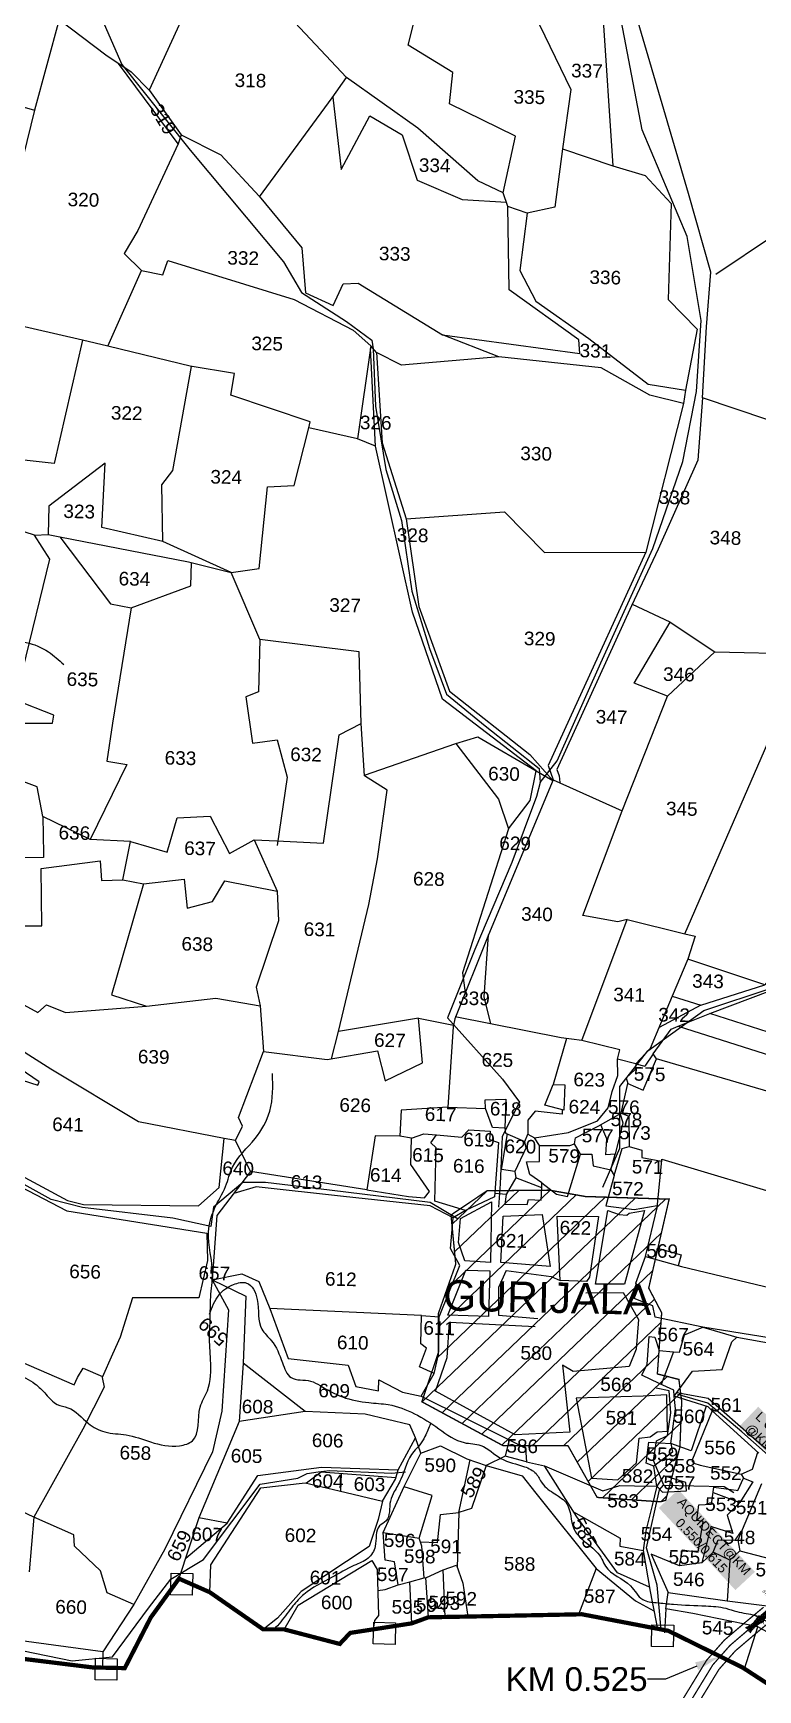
# Model space of a CAD drawing. Header units: inches. Extents: x 184455 to 195646, y 1613050 to 1620483.
# Drawn here: x 185773 to 186628, y 1614702 to 1616656 of the extents above; entities that cross this region are included whole.
import ezdxf
from ezdxf import colors
from ezdxf.entities.mleader import LeaderData, LeaderLine
from ezdxf.enums import TextEntityAlignment as Align
from ezdxf.math import Vec2, Vec3

# ---------------------------------------------------------------- set-up
doc = ezdxf.new("R2010")
doc.units = ezdxf.units.IN
doc.header["$LTSCALE"] = 15
doc.header["$MEASUREMENT"] = 0
doc.linetypes.add('ACAD_ISO02W100', pattern=[15, 12, -3])
doc.linetypes.add('HIDDEN2', pattern=[0.1875, 0.125, -0.0625])
for name, color, linetype in [('BOUNDRY STONES', 240, 'Continuous'), ('CANAL1', 7, 'Continuous'), ('PLOTS', 7, 'Continuous'), ('PLOTS NO', 7, 'Continuous'), ('ROADS', 6, 'ACAD_ISO02W100'), ('STREAMS', 4, 'Continuous'), ('STRUCTURE', 5, 'Continuous'), ('VILLAGE BOUNDRY', 5, 'Continuous'), ('VILLAGE STONES', 240, 'Continuous')]:
    doc.layers.add(name, color=color, linetype=linetype)
doc.styles.get("Standard").update_dxf_attribs({"font": 'arial.ttf'})
doc.dimstyles.get("Standard").update_dxf_attribs({"dimtxt": 0.18, "dimasz": 0.18, "dimexe": 0.18, "dimexo": 0.0625, "dimgap": 0.09, "dimtad": 0, "dimtih": 1, "dimtoh": 1, "dimdec": 4, "dimzin": 0, "dimdsep": 46, "dimtxsty": 'Standard', "dimcen": 0.09, "dimadec": 0, "dimazin": 0, "dimtfac": 1, "dimtdec": 4, "dimtofl": 0, "dimtmove": 0, "dimatfit": 3, "dimfxl": 1, "dimtolj": 1, "dimtzin": 0, "dimarcsym": 0})

# ---------------------------------------------------------------- blocks, each defined once
blk = doc.blocks.new('AQUEDUCT')
at = {"layer": 'STRUCTURE'}
h = blk.add_hatch(dxfattribs=at)
h.set_pattern_fill('DASH', color=256, scale=8, angle=-90, style=0)
h.set_pattern_definition([(270, (-1706662.7411, 769762.6106), (1, -1), [1, -1])])
edge = h.paths.add_edge_path()
edge.add_spline(control_points=[(6.5, -63.1), (6.2, -62.6), (5.2, -61.2), (4.6, -58.3), (4.1, -54.4), (3.3, -48.8), (4.1, -41.4), (5.4, -35.8), (6, -33)], knot_values=[0, 0, 0, 0, 1.613557, 5.24513, 8.624976, 13.470124, 22.190216, 30.746377, 30.746377, 30.746377, 30.746377], degree=3, periodic=0)
edge.add_line((6, -33), (4, -30))
edge.add_line((4, -30), (4, 30))
edge.add_line((4, 30), (6, 33))
edge.add_spline(control_points=[(6, 33), (5.3, 35.8), (3.9, 41.3), (2.8, 48.7), (3.5, 54.4), (3.9, 58.3), (4.4, 61.2), (5.4, 62.6), (5.7, 63.1)], knot_values=[0, 0, 0, 0, 8.556161, 17.276253, 22.121402, 25.501247, 29.13282, 30.746377, 30.746377, 30.746377, 30.746377], degree=3, periodic=0)
edge.add_line((5.7, 63.1), (-6.5, 63.1))
edge.add_spline(control_points=[(-6.5, 63.1), (-6.2, 62.6), (-5.2, 61.2), (-4.6, 58.3), (-4.1, 54.4), (-3.3, 48.8), (-4.1, 41.4), (-5.4, 35.8), (-6, 33)], knot_values=[0, 0, 0, 0, 1.613557, 5.24513, 8.624976, 13.470124, 22.190216, 30.746377, 30.746377, 30.746377, 30.746377], degree=3, periodic=0)
edge.add_line((-6, 33), (-4, 30))
edge.add_line((-4, 30), (-4, -30))
edge.add_line((-4, -30), (-6, -33))
edge.add_spline(control_points=[(-6, -33), (-5.3, -35.8), (-3.9, -41.3), (-2.8, -48.7), (-3.5, -54.4), (-3.9, -58.3), (-4.4, -61.2), (-5.4, -62.6), (-5.7, -63.1)], knot_values=[0, 0, 0, 0, 8.556161, 17.276253, 22.121402, 25.501247, 29.13282, 30.746377, 30.746377, 30.746377, 30.746377], degree=3, periodic=0)
edge.add_line((-5.7, -63.1), (6.5, -63.1))
blk.add_circle((0, 0), 0.938)
at = {"layer": 'STRUCTURE', "const_width": 0.628}
for points in [[(-12, 36), (-8, 36), (-4, 30), (-4, -30), (-8, -36), (-12, -36)], [(12, 36), (8, 36), (4, 30), (4, -30), (8, -36), (12, -36)]]:
    blk.add_lwpolyline(points, dxfattribs=at)
at = {"layer": 'STRUCTURE', "color": 3}
for points in [[(-4, 30), (-4, -30)], [(-4, 30), (-4, -30)], [(4, 30), (4, -30)]]:
    blk.add_lwpolyline(points, dxfattribs=at)
at = {"layer": 'STRUCTURE'}
for points in [[(-6.5, 63.1), (-5.7, 61.7), (-4.7, 58.2), (-4.2, 54.9), (-3.6, 50.1), (-4.3, 41.4), (-6, 33)], [(5.7, 63.1), (4.8, 61.7), (3.9, 58.2), (3.5, 54.8), (3.1, 50), (4, 41.3), (6, 33)], [(-5.7, -63.1), (-4.8, -61.7), (-3.9, -58.2), (-3.5, -54.8), (-3.1, -50), (-4, -41.3), (-6, -33)], [(6.5, -63.1), (5.7, -61.7), (4.7, -58.2), (4.2, -54.9), (3.6, -50.1), (4.3, -41.4), (6, -33)]]:
    blk.add_spline(points, degree=3, dxfattribs=at)
at = {"layer": 'STRUCTURE', "color": 0}
blk.add_text('STREAM', height=5, dxfattribs=at).set_placement((-19.7, -0.1), align=Align.MIDDLE_CENTER)
for points in [[(32.5, 0.1), (5.8, 0)], [(0.4, -62), (0.1, -38.2)]]:
    blk.add_leader(points, dimstyle='Standard', override={"dimasz": 10, "dimgap": 0.09, "dimtad": 0}, dxfattribs=at)

msp = doc.modelspace()

# ---------------------------------------------------------------- hatches: boundary and pattern name
at = {"layer": 'PLOTS'}
h = msp.add_hatch(dxfattribs=at)
h.set_pattern_fill('ANSI31', color=30, scale=7.998137, angle=-1.2517)
h.set_pattern_definition([(43.74832, (180437.025, 1610689.818), (-17.559805, 18.34429), [])])
h.paths.add_polyline_path([(186265.9, 1615262.3), (186308.5, 1615290.9), (186381.9, 1615291.6), (186424.3, 1615284.1), (186523.1, 1615281), (186499, 1615176.1), (186514.3, 1615147), (186509.2, 1615074.9), (186534.6, 1615068.4), (186537.9, 1615042.4), (186535.8, 1614988.6), (186519, 1614925.8), (186512.7, 1614924.1), (186438.2, 1614929.3), (186403.8, 1614990.3), (186327.1, 1614990.4), (186231.5, 1615042.1), (186251.2, 1615100.6), (186251, 1615146.1), (186271.5, 1615204.3)])
h.paths.add_polyline_path([(186246.8, 1615140.1), (186511.3, 1615134.3), (186512.5, 1615190.2), (186248, 1615195.9)], flags=25)

# ---------------------------------------------------------------- linework, layer by layer
at = {"layer": 'BOUNDRY STONES'}
for points in [[(185935.8, 1614840.1), (185961.5, 1614839.6), (185960.9, 1614814.1), (185935.2, 1614814.6)], [(186174.9, 1614782.1), (186200.6, 1614781.5), (186200, 1614756), (186174.3, 1614756.6)], [(186502.8, 1614779), (186528.5, 1614778.5), (186527.9, 1614753), (186502.2, 1614753.5)], [(185846.8, 1614739.7), (185872.5, 1614739.1), (185872, 1614713.7), (185846.3, 1614714.2)]]:
    msp.add_lwpolyline(points, close=True, dxfattribs=at)
at = {"layer": 'CANAL1', "color": 200, "const_width": 1.5}
for points in [[(186298.3, 1614301.7), (186385.4, 1614444.7), (186499.9, 1614626.9), (186567.3, 1614737.3), (186588.3, 1614761.1), (186611.8, 1614781.1), (186634.5, 1614799.9)], [(186313.7, 1614292.3), (186400.7, 1614435.2), (186515.2, 1614617.4), (186581.9, 1614726.6), (186601, 1614748.2), (186623.4, 1614767.3), (186646.4, 1614786.4)]]:
    msp.add_lwpolyline(points, dxfattribs=at)
at = {"layer": 'CANAL1', "color": 1, "linetype": 'HIDDEN2', "ltscale": 5, "const_width": 1.5}
msp.add_lwpolyline([(186306, 1614297), (186393, 1614439.9), (186507.5, 1614622.1), (186574.6, 1614731.9), (186594.7, 1614754.6), (186617.6, 1614774.2), (186640.5, 1614793.1)], dxfattribs=at)
at = {"layer": 'PLOTS'}
for points in [[(186327.3, 1616467.6), (186342, 1616534.6), (186264.2, 1616572.4), (186268, 1616609.3), (186215.4, 1616641.8), (186234, 1616714.8)], [(186401, 1616707), (186444.7, 1616682.6), (186456.6, 1616499.6)], [(186541.5, 1615594), (186648.3, 1615840), (186681.9, 1615920), (186680.2, 1615924.2), (186651.2, 1615983), (186671.3, 1616044.7), (186659.8, 1616077.5), (186678, 1616186.8), (186562.5, 1616225.9), (186567.1, 1616309.7), (186572.1, 1616374.2), (186546.1, 1616466.8), (186477.9, 1616698.6)], [(185803.9, 1616672), (185775, 1616565.1), (185716.1, 1616325.9)], [(185803.9, 1616672), (185858.9, 1616630.4), (185888.9, 1616610.1), (185910.5, 1616588.2), (185947.8, 1616536), (185994.7, 1616512.4), (186039.6, 1616463.7), (186090.1, 1616402.9), (186094.2, 1616349.6), (186126.9, 1616334.6), (186138.6, 1616360.2), (186156.5, 1616360.9), (186255.8, 1616300.3), (186417.9, 1616278.2), (186416.8, 1616294.2), (186334.4, 1616353.4), (186333, 1616451.5), (186327.3, 1616467.6), (186297.6, 1616481.9), (186226.7, 1616543.9), (186142.9, 1616603.6), (186081.7, 1616668.3)], [(185947.5, 1616670.1), (185910, 1616588.7)], [(186370.4, 1616665.7), (186407.1, 1616589.6), (186397.2, 1616519.5), (186456.6, 1616499.6), (186494.7, 1616488), (186525.4, 1616454.9), (186521.8, 1616342), (186556.1, 1616307), (186542.5, 1616234.9), (186539.9, 1616219.3), (186495.6, 1616044), (186405.5, 1615847.4), (186380.4, 1615792.4), (186386.5, 1615775.6), (186467.7, 1615738.9), (186521, 1615874), (186576.9, 1615926.4), (186680.2, 1615924.2)], [(185944.4, 1616525.4), (185873.9, 1616620.2)], [(185615.8, 1616610.6), (185775, 1616565.1)], [(186040.3, 1616462.7), (186125.9, 1616579.7), (186142.9, 1616603.6)], [(186126.4, 1616580.4), (186136.6, 1616495.2), (186170.4, 1616558.3), (186208.3, 1616535.9), (186226.1, 1616482.6), (186279.2, 1616459.7), (186331.3, 1616456.4)], [(185947.8, 1616536), (185944.4, 1616525.4), (185896.6, 1616423.1), (185880.4, 1616396.1), (185901.1, 1616375.9), (185926, 1616370.9), (185932, 1616388), (186081.1, 1616341.7), (186150.5, 1616305.8), (186171.5, 1616287.2), (186155.7, 1616177.5), (186098.2, 1616190.3), (186099.9, 1616197.7), (186006.2, 1616228.9), (186010.6, 1616254.4), (185958.4, 1616263.4)], [(186397.2, 1616519.5), (186388.3, 1616450.8), (186355.9, 1616443.5), (186333, 1616451.5)], [(186504.2, 1615452.3), (186525.4, 1615481.5), (186533.6, 1615484.9), (186571.1, 1615499.9), (186643.1, 1615527), (186658.2, 1615536.3), (186745.1, 1615661.1), (186810.8, 1615762.3), (186828, 1615797), (186836.3, 1615813.8), (186851.7, 1615905.8), (186866.7, 1616016.3), (186870.5, 1616044.4), (186875.7, 1616083.3), (186907.8, 1616180.5), (186930.6, 1616318.4), (186944.8, 1616378.5), (186924.1, 1616465.7)], [(186578, 1616371.8), (186646.2, 1616417.2), (186733.4, 1616427.1), (186849.7, 1616479.4), (186911.7, 1616467)], [(186355.9, 1616443.5), (186346.9, 1616376.2), (186366, 1616339.7), (186428.5, 1616295.7), (186498.5, 1616241.9), (186542.5, 1616234.9)], [(185861.3, 1616286.7), (185901.1, 1616375.9)], [(186125.2, 1615446.5), (186133.4, 1615478.6), (186169.1, 1615628.6), (186179.3, 1615682.4), (186190.8, 1615763.1), (186164.1, 1615780.1), (186160, 1615841.8), (186157.6, 1615926.5), (186040.7, 1615941), (186006.8, 1616020.1), (185926, 1616056.5), (185925, 1616123.2), (185938.1, 1616140.2), (185959.8, 1616263), (185861.3, 1616286.7), (185831.5, 1616293.8), (185714.8, 1616320.6)], [(185831.5, 1616293.8), (185797.9, 1616148.4), (185741.3, 1616154.8), (185737.5, 1616140.2)], [(186322.3, 1616274.4), (186207.4, 1616264.3), (186178, 1616279.5), (186171.5, 1616287.2)], [(186539.9, 1616219.3), (186500.2, 1616229), (186442.8, 1616261.1), (186322.3, 1616274.4), (186255.8, 1616300.3)], [(186176.8, 1616169), (186171, 1616283.9)], [(186178, 1616279.5), (186184.8, 1616172.7), (186212.9, 1616083.3), (186328.9, 1616091.4), (186376.2, 1616043.5), (186495.6, 1616044)], [(186562.5, 1616225.9), (186556.9, 1616152.5), (186510.3, 1616047.5), (186478.9, 1615980.5), (186390.8, 1615787.7), (186393.5, 1615780.2), (186394.1, 1615772.2)], [(185775, 1616063.8), (185790.9, 1616064.7), (185804.8, 1616062), (185956.6, 1616032.6), (186006.8, 1616020.1), (186039.8, 1616024.7), (186049.5, 1616121.1), (186081.1, 1616122.4), (186098.2, 1616190.3)], [(186366.4, 1615786), (186255.9, 1615870.4), (186220.5, 1615973), (186176.8, 1616169), (186155.7, 1616177.5)], [(185926, 1616056.5), (185854.3, 1616073), (185858, 1616148.9), (185791.6, 1616098.1), (185790.9, 1616064.7)], [(185537.5, 1615765.5), (185715, 1615749.5), (185731.6, 1615784.3), (185735.4, 1615811.9), (185740.8, 1615842.3), (185795.9, 1615842.2), (185797.5, 1615851.6), (185751.8, 1615869.7), (185761.2, 1615905.2), (185793.1, 1616035.6), (185775, 1616063.8), (185763.9, 1616067.3), (185722.6, 1616085.8)], [(186212.9, 1616083.3), (186228.1, 1615980), (186264.2, 1615880.1), (186358.8, 1615805.3), (186386, 1615774.5)], [(185804.8, 1616062), (185864.4, 1615983), (185888.7, 1615978.4), (185959.3, 1616004), (185959.9, 1616031.7)], [(185888.7, 1615978.4), (185866.9, 1615842.1), (185860.1, 1615797.3), (185883.6, 1615793.5), (185840.5, 1615704.9), (185784.6, 1615732.1), (185778, 1615767), (185731.6, 1615784.3)], [(186524.3, 1615961.2), (186479.7, 1615982.1)], [(186521, 1615874), (186482, 1615889.4), (186524.3, 1615961.2), (186576.9, 1615926.4)], [(186040.7, 1615941), (186038.8, 1615879.1), (186024.2, 1615873.2), (186031.7, 1615818.6), (186060.8, 1615822.6), (186072.9, 1615778.5), (186060.9, 1615698.1)], [(186033.7, 1615704.7), (186060.7, 1615703.6), (186115.6, 1615700.6), (186133.9, 1615828.3), (186160, 1615841.8)], [(186164.1, 1615781), (186271.5, 1615818.1), (186297.5, 1615826.1), (186366.4, 1615786), (186386, 1615774.5)], [(186819.9, 1615821.1), (186822.4, 1615808.1), (186773.3, 1615728.6), (186731.3, 1615660.8), (186687.8, 1615601.8), (186636, 1615533.7), (186545, 1615564), (186526.7, 1615520.4), (186513, 1615487.6), (186500.9, 1615458.6), (186483.7, 1615440.7), (186462.2, 1615445.9), (186464.9, 1615457), (186420, 1615467.9), (186395.7, 1615471.3), (186270.8, 1615496.1)], [(186271.5, 1615818.1), (186322, 1615752.6), (186333.8, 1615717.8), (186359.3, 1615751.1), (186366.4, 1615786)], [(186386.5, 1615775.6), (186350.6, 1615689.7), (186310.2, 1615592.6), (186270.3, 1615493.8), (186268.4, 1615484.3), (186262.2, 1615389.5), (186207, 1615386.1), (186205.6, 1615355.1), (186176.7, 1615355.8), (186166.6, 1615291.8), (186029.6, 1615313.4), (185989.8, 1615261.9), (185984.5, 1615186), (186003.7, 1615150.6), (185995.6, 1615030.8), (185984.9, 1614983.1), (185928.5, 1614868.1), (185892, 1614803), (185855.3, 1614747.2), (185854.9, 1614728.6)], [(185784.6, 1615732.1), (185785.4, 1615688), (185785.4, 1615684), (185724.8, 1615683.3), (185725.3, 1615644), (185759.5, 1615603.3), (185783.5, 1615603.1), (185782.7, 1615671), (185852.2, 1615679.9), (185853.9, 1615656.8), (185879, 1615657.6), (185903.4, 1615652.7), (185865.6, 1615522.1), (185906.8, 1615508.4)], [(185888.1, 1615702.7), (185931.4, 1615690.3), (185943, 1615730.7), (185981.9, 1615732.7), (186004.6, 1615688.7), (186033.7, 1615704.7), (186061.1, 1615644.3), (186062.4, 1615609.3), (186036.1, 1615531), (186040.9, 1615509.1)], [(186420, 1615467.9), (186473.7, 1615610.6), (186462.5, 1615608), (186421.4, 1615615.3), (186467.7, 1615738.9)], [(185879, 1615657.6), (185888.1, 1615702.7), (185840.5, 1615704.9)], [(186333.8, 1615717.8), (186279.4, 1615547.7), (186282.6, 1615524.2)], [(184921.7, 1615660.4), (185001.4, 1615645.3), (185086.6, 1615635.5), (185127.6, 1615619.9), (185161.5, 1615610.9), (185211.9, 1615579.1), (185247.4, 1615577.2), (185262, 1615576.4), (185334.1, 1615554.2), (185387.4, 1615537.8), (185436.1, 1615507.7), (185577.6, 1615425.7), (185591.6, 1615411.7), (185639.5, 1615374.3), (185749.1, 1615314.3), (185813.6, 1615279.5), (185832.6, 1615274.5), (185968.4, 1615273.2), (185992.5, 1615294.6), (185998.4, 1615352.4), (185897.3, 1615372.2), (185794.2, 1615434.2), (185736.9, 1615470.7)], [(185903.4, 1615652.7), (185951.5, 1615658.4), (185954.9, 1615624), (185984.8, 1615631.9), (185999.3, 1615656.3), (186061.1, 1615644.3)], [(186473.7, 1615610.6), (186541.5, 1615594), (186553.6, 1615591), (186545, 1615564)], [(186312.8, 1615487.7), (186305.1, 1615519.7), (186310.2, 1615592.6)], [(186533.6, 1615484.9), (186864, 1615380), (186933.2, 1615367.9), (186973.7, 1615370.6), (187089.8, 1615368.1), (187141, 1615357.6), (187148, 1615391.7), (187168, 1615399), (187134.4, 1615434.5), (187124, 1615462.9), (187121.5, 1615496.4), (187064.4, 1615515.2), (187061, 1615525.4), (187056.7, 1615538.2), (186981.3, 1615548.1), (186839.1, 1615579.1), (186818, 1615581.5), (186810, 1615550.7), (186848.7, 1615542.7), (186816.1, 1615469.3), (186806.5, 1615447.9), (186877.3, 1615436.9), (186866, 1615405.5), (186858.5, 1615381.7)], [(185669.8, 1615560.6), (185778.8, 1615501.2), (185789, 1615510), (185811.5, 1615501.1), (185906.8, 1615508.4), (185988.7, 1615518.1), (186040.9, 1615509.1), (186045, 1615455.1), (186119.9, 1615445.6), (186179.2, 1615455.8), (186188.4, 1615420.5), (186232.3, 1615441.9), (186227.7, 1615494.4), (186268.8, 1615486.2)], [(186526.7, 1615520.4), (186560.3, 1615509.7), (186636, 1615533.7)], [(186560.3, 1615509.7), (186511.2, 1615483.2)], [(186227.7, 1615494.4), (186133.4, 1615478.6)], [(186866, 1615405.5), (186571.1, 1615499.9)], [(186402.1, 1615470.4), (186386.4, 1615416.3), (186400.3, 1615415.7), (186398.8, 1615385.8), (186376.6, 1615391.7), (186386.4, 1615416.3)], [(185740.7, 1615427.4), (185778.8, 1615415.4), (185780.2, 1615419.2), (185726.6, 1615455.7)], [(186011.8, 1615350.1), (186020.2, 1615366.9), (186015.3, 1615377.1), (186045, 1615455.1)], [(186483.7, 1615440.7), (186482.9, 1615434), (186472.3, 1615424), (186474.4, 1615417.2), (186492.4, 1615409.5), (186508.1, 1615446.3), (186504.2, 1615452.3), (186494.3, 1615437.9)], [(186396.8, 1615386.3), (186397, 1615381.1), (186365.3, 1615384.6), (186356.6, 1615374), (186356.3, 1615357.7), (186364.2, 1615353.2), (186404.6, 1615359.6), (186438.8, 1615373.3), (186451.2, 1615388.7), (186456, 1615407.8), (186462.5, 1615426.7), (186462.2, 1615445.9)], [(186466.5, 1615382.2), (186475.7, 1615379), (186476, 1615342.9), (186491, 1615338.6), (186490.8, 1615330), (186514.1, 1615325.9), (186514.5, 1615328.1), (186672.1, 1615281), (186859.8, 1615219.5), (186880.5, 1615270.2), (186885.8, 1615326.7), (186884.9, 1615337), (186854.6, 1615344.9), (186508.1, 1615446.3)], [(186483.7, 1615440.7), (186494.3, 1615437.9)], [(185177.2, 1615425.2), (185301.7, 1615392.6), (185445.6, 1615350.9), (185528.1, 1615263.4), (185681, 1615138.7), (185679.1, 1615127.9), (185725.3, 1615112.6), (185726.1, 1615103.4), (185821.7, 1615061.9), (185825.6, 1615070.8), (185832.4, 1615081.8), (185855.1, 1615071.8)], [(186370.1, 1615344.3), (186405.9, 1615344.3), (186411.7, 1615346.3), (186412.8, 1615353.2), (186439.3, 1615366.9), (186466.5, 1615382.2), (186474.4, 1615417.2)], [(186262.2, 1615389.5), (186306.6, 1615387.8), (186306.1, 1615398), (186330.7, 1615399), (186329.5, 1615364.8), (186314.7, 1615365.3), (186306.6, 1615387.8)], [(186418.7, 1615334), (186431.9, 1615334.2), (186433.4, 1615320.4), (186454.2, 1615315.4), (186459.4, 1615334.1), (186448.5, 1615333.4), (186449.7, 1615352.1), (186442.5, 1615368.7)], [(186465.4, 1615381.6), (186468.4, 1615371), (186459.4, 1615334.1)], [(186029.6, 1615313.4), (186011.8, 1615350.1), (185998.4, 1615352.4)], [(186166.6, 1615291.8), (186215.7, 1615284.1), (186234.5, 1615282.6), (186240.5, 1615290.1), (186218.6, 1615322), (186219.5, 1615352.9), (186205.6, 1615355.1)], [(186219.5, 1615352.9), (186233.9, 1615358), (186248.9, 1615356.7), (186278.8, 1615354), (186287.1, 1615362.9), (186312.1, 1615361.1), (186311.4, 1615351.4), (186322, 1615347.7), (186317.3, 1615283.8), (186283.2, 1615267.6), (186268.5, 1615259)], [(186283.2, 1615267.6), (186246.7, 1615278.5), (186248.3, 1615341.6), (186242.3, 1615347.3), (186248.9, 1615356.7)], [(186352.4, 1615349), (186354.1, 1615341.2), (186341, 1615313.5), (186325.4, 1615316.1), (186332.4, 1615357.9)], [(186329.5, 1615364.8), (186330.1, 1615358.9), (186353, 1615348.8), (186356.3, 1615357.7)], [(186372.9, 1615294.3), (186373.1, 1615300.4), (186358.8, 1615310.1), (186354.8, 1615325.1), (186370.3, 1615325.3), (186370.1, 1615344.3), (186364.2, 1615353.2)], [(186373.1, 1615300.4), (186390.4, 1615287), (186403.3, 1615284.3), (186418.7, 1615334), (186411.7, 1615346.3)], [(186454.2, 1615315.4), (186458.1, 1615308.8), (186467.7, 1615340.6), (186476, 1615342.9)], [(186341, 1615313.5), (186342.4, 1615306.1), (186330.8, 1615286.6), (186317.6, 1615287.6)], [(186562.7, 1615130.2), (186506.6, 1615142), (186503.9, 1615155), (186481.9, 1615163.7), (186487, 1615176.7), (186483.9, 1615182), (186495.1, 1615213.2), (186508.8, 1615270.7), (186514.3, 1615327)], [(185740, 1615305.5), (185813.1, 1615267.4), (185978.1, 1615240.9), (185978.9, 1615208.5), (185968.6, 1615164.6), (185890.4, 1615164.7), (185875.7, 1615118.3), (185866.9, 1615098.3), (185854.6, 1615070.5), (185857, 1615059.1), (185831.8, 1615009.9), (185774.2, 1614905.9), (185768.7, 1614841.4)], [(186231.2, 1615143.7), (186252, 1615142.4), (186276.2, 1615202.9), (186265.5, 1615222.9), (186268.5, 1615259), (186241.2, 1615273), (186139.1, 1615284.2), (186036.2, 1615295.4), (186009.7, 1615287.7)], [(186330.8, 1615286.6), (186329.3, 1615275), (186355.9, 1615274.7), (186357.3, 1615280.7), (186372.3, 1615279.6), (186372.9, 1615294.3), (186342.4, 1615306.1)], [(186458.1, 1615308.8), (186448.5, 1615273.2), (186481.7, 1615268.6), (186509.1, 1615273.4)], [(186277.2, 1615258.3), (186313.7, 1615277.8), (186312.4, 1615206.4), (186282.4, 1615208.4), (186274.9, 1615229.7), (186277.2, 1615258.3)], [(186327.3, 1615261.1), (186373.4, 1615262.8), (186382.8, 1615201.7), (186324.8, 1615206.3), (186327.3, 1615261.1)], [(186390.9, 1615261.1), (186439.9, 1615260.7), (186429.2, 1615188.9), (186425.8, 1615183.8), (186394.5, 1615185.2), (186390.9, 1615261.1)], [(186450.8, 1615267.6), (186464.2, 1615262.7), (186473.4, 1615262.2), (186476.1, 1615264.3), (186494, 1615267.8), (186470.6, 1615180.8), (186436.2, 1615180.7), (186450.8, 1615267.6)], [(186495.1, 1615213.2), (186537.5, 1615201.5), (186829.3, 1615131.6), (186820.5, 1615095), (186643.3, 1615116.9), (186562.7, 1615130.2)], [(186507, 1615210), (186509.2, 1615223.3), (186537.4, 1615215.5), (186533.9, 1615202.5)], [(186283.4, 1615197.3), (186311.5, 1615196.5), (186310.3, 1615142.8), (186262.3, 1615144.1), (186283.4, 1615197.3)], [(186331.1, 1615196.9), (186322, 1615176.8), (186322.1, 1615144.2), (186368.4, 1615140.2)], [(186331.1, 1615196.9), (186384.2, 1615189.6), (186394.5, 1615185.2)], [(185984.5, 1615186), (186024.1, 1615166.6), (186021, 1615087.6), (186016.1, 1615018.9), (185968.7, 1614905.3), (185945.2, 1614833.5)], [(185984.5, 1615186), (186019.4, 1615192.8), (186039.5, 1615184), (186052.5, 1615152), (186074.1, 1615093), (186144.7, 1615085.3), (186153.8, 1615060), (186180.3, 1615054.8), (186180.8, 1615067.8), (186208.7, 1615053.2), (186230.7, 1615048.7), (186246.2, 1615075.5), (186228.6, 1615083.2), (186237, 1615105.1), (186230.2, 1615110.3), (186231.2, 1615143.7), (186052.5, 1615152)], [(186425, 1615170.4), (186468.7, 1615171.1), (186486.8, 1615139.2), (186484.3, 1615103.9), (186475.9, 1615083.8), (186410, 1615077.8), (186397.4, 1615085.1), (186406.2, 1615006.3), (186341.4, 1615003), (186247.5, 1615054.5), (186261.3, 1615094.4), (186264.1, 1615136), (186365.2, 1615130.8)], [(185855.3, 1614747.2), (185730.1, 1614764.2), (185680.6, 1614770.7), (185585.1, 1614808.2), (185378.5, 1614877), (185270.5, 1614902.6), (185322.3, 1615139.7), (185427.4, 1615099.2), (185401.2, 1614972.1), (185381.4, 1614876)], [(186246.2, 1615075.5), (186251.1, 1615097.7), (186252, 1615142.4)], [(186525.2, 1614993), (186530.4, 1615033.6), (186529.2, 1615048.6), (186528.6, 1615055.9), (186511.2, 1615063.6), (186490.8, 1615073.6), (186497, 1615086.3), (186499.5, 1615118.9), (186506.2, 1615118.4), (186511.3, 1615102.5), (186528.4, 1615101.1), (186513.8, 1615062.5)], [(186528.4, 1615101.1), (186535.2, 1615100.5), (186541.3, 1615121.1), (186562.7, 1615130.2), (186603, 1615118.1)], [(186629, 1614981.5), (186574, 1615031.5), (186569, 1615036.1), (186529.2, 1615048.6), (186550.8, 1615078.3), (186585.6, 1615080), (186597.2, 1615112.6), (186603, 1615118.1), (186730, 1615095.6)], [(186093.9, 1615030.5), (186021, 1615087.6)], [(186532.3, 1615052.9), (186569.3, 1615046.2), (186623.1, 1614999.1), (186673.1, 1614955.4), (186737, 1614913.4), (186748.6, 1614947), (186775.5, 1614959.1), (186818.5, 1615087.2)], [(186230.7, 1615048.7), (186334.3, 1614997), (186329.7, 1614977.8), (186307.4, 1614967.1)], [(186492.4, 1615048.5), (186413.4, 1615046.2), (186431.7, 1614951.8), (186462.5, 1614950), (186484.8, 1614969.9), (186487.7, 1614999.3), (186500.6, 1615000.9), (186508.8, 1615006.8), (186521.3, 1615007.3), (186520.2, 1615050.3), (186492.4, 1615048.5)], [(186566.9, 1615036.7), (186548.9, 1614984.2), (186525.2, 1614993)], [(185981.5, 1614817.5), (185982.8, 1614849.7), (186041.6, 1614940.4), (186093.8, 1614946.5), (186134.2, 1614936.9), (186185.1, 1614924.9), (186200.5, 1614951), (186203.6, 1614961.9), (186223.9, 1614999.4), (186217.4, 1615014.9), (186164.7, 1615027.4), (186093.9, 1615030.5), (186016.1, 1615018.9)], [(186574, 1615031.5), (186549.8, 1614972.5), (186552.4, 1614969.8), (186559.7, 1614967.5), (186608.1, 1614956.7), (186621.3, 1614962.5), (186627.7, 1614982.7)], [(185892, 1614803), (185860.4, 1614816.6), (185852.6, 1614842.6), (185822.1, 1614871.8), (185821.3, 1614885.2), (185774.2, 1614905.9), (185568.5, 1615003.2), (185504.2, 1614951.3), (185502, 1614939.6), (185615.6, 1614874.4), (185585.1, 1614808.2)], [(186203.6, 1614826.1), (186199.4, 1614853.5), (186188.4, 1614855.2), (186186.1, 1614887.9), (186210.7, 1614942.2), (186230.4, 1614981.6), (186223.9, 1614999.4)], [(186230.4, 1614981.6), (186253.6, 1614990.1), (186284.4, 1614974.9), (186307.4, 1614967.1), (186349.8, 1614954.7), (186365.9, 1614934.4), (186437.1, 1614845.4), (186416.3, 1614791.4)], [(186334.3, 1614997), (186353.7, 1614987.3), (186355.1, 1614971.4), (186329.7, 1614977.8)], [(186508.7, 1614942.4), (186515.2, 1614935.5), (186543.5, 1614937.2), (186542.9, 1614947), (186516.8, 1614954.9), (186508.7, 1614942.4), (186505.2, 1614966.2), (186496.2, 1614969.5), (186499.1, 1614994.3), (186525.2, 1614993), (186527, 1614982.8), (186505.2, 1614966.2)], [(186002.1, 1614898.8), (186038, 1614955.2), (186113.1, 1614964.8), (186203.6, 1614961.9)], [(186200.9, 1614952.4), (186112.9, 1614959.1), (186095.7, 1614946)], [(186250.1, 1614875.8), (186253.4, 1614909.1), (186275, 1614911.6), (186288.6, 1614973.5)], [(186307.4, 1614967.1), (186290.1, 1614916.1), (186275, 1614911.6), (186273.1, 1614846.7)], [(186355.1, 1614971.4), (186376, 1614966.4), (186444.9, 1614937.1), (186465.1, 1614943.4), (186482.3, 1614943), (186508.7, 1614942.4), (186503.1, 1614919.9), (186495.8, 1614890), (186492.4, 1614866.6), (186500.9, 1614818.2), (186503.2, 1614806), (186509.3, 1614774.4)], [(186500, 1614823.6), (186462.1, 1614840.4), (186414.1, 1614906.3), (186376, 1614966.4)], [(186136.1, 1614936.5), (186136.8, 1614957)], [(186234.4, 1614834.3), (186231.7, 1614871.9), (186228.4, 1614881.3), (186243.8, 1614931.6), (186210.5, 1614941.8)], [(186608.1, 1614956.7), (186610.6, 1614952), (186621.8, 1614947.7), (186606.3, 1614923.3), (186591.5, 1614908.4), (186598.2, 1614886.7), (186572.4, 1614895.1), (186561.5, 1614852.3), (186535.5, 1614848.6), (186501.8, 1614862.4), (186522.1, 1614817.1), (186591.6, 1614807.3), (186708.2, 1614792.9), (186733.8, 1614756.7), (186735, 1614716.8), (186688.3, 1614677.7)], [(186535.5, 1614848.6), (186539, 1614867.3), (186557.3, 1614864.6), (186563.3, 1614900.7), (186555.9, 1614901.9), (186558, 1614920.6), (186573.1, 1614921.4), (186575.7, 1614941.5), (186590.4, 1614939.6), (186602, 1614937.9), (186604.1, 1614937.6), (186610.6, 1614952)], [(186631.8, 1614945.3), (186603.9, 1614878.8), (186606.4, 1614866.4), (186692.6, 1614843.7)], [(186185.1, 1614924.9), (186180, 1614903.4), (186169.6, 1614871.5), (186089.1, 1614818.3), (186061.2, 1614786.9), (186044.5, 1614773.7)], [(186574.9, 1614935.2), (186606.3, 1614923.3)], [(185953.1, 1614857.8), (186002.1, 1614898.8), (185968.7, 1614905.3)], [(186410.3, 1614912.3), (186465.4, 1614881.4), (186464.8, 1614871.8), (186492.4, 1614866.6)], [(186186.1, 1614887.9), (186228.4, 1614881.3)], [(186250.1, 1614875.8), (186230.1, 1614876.6)], [(186574.9, 1614864.8), (186561.5, 1614852.3)], [(186606.4, 1614866.4), (186594.5, 1614855.2), (186574.9, 1614864.8), (186580.8, 1614879.2), (186603.9, 1614878.8)], [(186069.1, 1614773.7), (186085.8, 1614802.1), (186172.4, 1614854.9), (186179, 1614844.1), (186180.4, 1614789.9), (186175.6, 1614784.2), (186174.3, 1614773.7)], [(186179.7, 1614819.5), (186188.4, 1614820.9), (186203.6, 1614826.1), (186217.5, 1614829.8), (186234.4, 1614834.3), (186237, 1614835), (186256.5, 1614843.7), (186272.2, 1614849.4), (186279.8, 1614828.2), (186285.9, 1614788.8)], [(186259, 1614788.3), (186256.5, 1614843.7)], [(186437.1, 1614845.4), (186483.5, 1614807.3), (186505.2, 1614795.4)], [(186594.5, 1614855.2), (186591.6, 1614807.3)], [(186219.7, 1614780.8), (186217.5, 1614829.8)], [(186235.7, 1614834.7), (186239.1, 1614787.9)], [(186735, 1614716.8), (186627.5, 1614776.6), (186551.1, 1614792.6), (186519, 1614797.9), (186522.1, 1614817.1)], [(186519, 1614797.9), (186517.8, 1614769.7)], [(186611.9, 1614727.3), (186627.5, 1614776.6)]]:
    msp.add_lwpolyline(points, dxfattribs=at)
at = {"layer": 'PLOTS', "color": 30, "const_width": 1.6}
msp.add_lwpolyline([(186265.9, 1615262.3), (186308.5, 1615290.9), (186381.9, 1615291.6), (186424.3, 1615284.1), (186523.1, 1615281), (186499, 1615176.1), (186514.3, 1615147), (186509.2, 1615074.9), (186534.6, 1615068.4), (186537.9, 1615042.4), (186535.8, 1614988.6), (186519, 1614925.8), (186512.7, 1614924.1), (186438.2, 1614929.3), (186403.8, 1614990.3), (186327.1, 1614990.4), (186231.5, 1615042.1), (186251.2, 1615100.6), (186251, 1615146.1), (186271.5, 1615204.3), (186265.9, 1615262.3)], dxfattribs=at)
at = {"layer": 'ROADS'}
for points in [[(186371.1, 1615772.1), (186391, 1615797.7), (186442.4, 1615913.4), (186503.9, 1616048.2), (186539.4, 1616150.8), (186555.5, 1616233.4), (186560.7, 1616316.9), (186544.3, 1616416), (186491.4, 1616541.8), (186449.6, 1616760.3), (186425.2, 1616912.3), (186443.8, 1617053.1), (186428.8, 1617185.1), (186447, 1617494.9), (186448.7, 1617660.1), (186433.5, 1617739.7)], [(185839.3, 1616707.1), (185877.7, 1616619.1), (185958.5, 1616518.1), (186068.4, 1616386.1), (186089.5, 1616349.9), (186142.7, 1616315.9), (186172.6, 1616293.9), (186174.2, 1616283.8), (186176.8, 1616215.9), (186188.9, 1616141.3), (186207.6, 1616081.2), (186219.9, 1615997.8), (186240.7, 1615930.3), (186260.8, 1615876.5), (186306.2, 1615839), (186370, 1615788.6), (186371.1, 1615772.1), (186366.8, 1615755.9), (186337.7, 1615677.9), (186294.2, 1615575.2), (186261.8, 1615494.7), (186326.7, 1615422.4), (186346.6, 1615395.5), (186326.3, 1615354.7), (186324.8, 1615317.1), (186323.8, 1615299.2), (186322, 1615271.5)], [(186444.9, 1615295.3), (186465, 1615341), (186465, 1615413.7), (186497.8, 1615455.9), (186564.1, 1615503.3), (186644.4, 1615530.2)], [(186274.4, 1615257.3), (186241.4, 1615276.9), (186122.6, 1615291.5), (186047.2, 1615300.5), (186020.3, 1615300.5), (185986, 1615271.5), (185982.9, 1615248.7), (185937.8, 1615258.4), (185831.5, 1615271.3), (185794.7, 1615280.4), (185678.4, 1615344.6)], [(186516.7, 1614943.9), (186504.8, 1614972.9), (186508.3, 1614996.2), (186521.1, 1615002.2), (186525.2, 1615029.2), (186523.1, 1615054.8), (186507.8, 1615058.2)], [(186653.6, 1614967), (186608.9, 1615006.5), (186568.9, 1615040.3), (186533.5, 1615050.8)], [(185379.5, 1614865.7), (185421, 1614859.8), (185454, 1614845.3), (185570.8, 1614807.8), (185700.7, 1614761.1), (185819.3, 1614736.4), (185866.9, 1614741.4), (185909.2, 1614798.6), (185935.5, 1614833), (185974.3, 1614855.9), (186040.9, 1614945.1), (186085.3, 1614952.1), (186096.5, 1614957.4), (186109.4, 1614959.3), (186122.7, 1614961), (186196.1, 1614957.7), (186212.3, 1614959.5)], [(186513.8, 1614773.3), (186509, 1614825.7), (186496.5, 1614869.8), (186511.6, 1614938.4), (186516.6, 1614943.7), (186588, 1614942.3), (186599.5, 1614935)]]:
    msp.add_lwpolyline(points, dxfattribs=at)
at = {"layer": 'STREAMS'}
for points in [[(187744.1, 1616730.8), (187760.5, 1616711.8), (187778.1, 1616697.5), (187792.9, 1616678), (187803.8, 1616668.2), (187807.2, 1616646.4), (187823.2, 1616631.3), (187823.6, 1616603.4), (187829.6, 1616593.8), (187851.6, 1616553), (187862.3, 1616541.9), (187864.2, 1616537.2), (187843.3, 1616539.5), (187819, 1616554), (187788.1, 1616567.1), (187757.5, 1616578.4), (187744, 1616588), (187719.4, 1616601.8), (187706.3, 1616617.1), (187684.3, 1616632.4), (187677.6, 1616638.9), (187655, 1616649.7), (187610.4, 1616662.3), (187579.9, 1616663), (187538.8, 1616663.4), (187448.1, 1616680.2), (187385.3, 1616690.6), (187340.9, 1616688.2), (187298.6, 1616697.7), (187261.4, 1616702.2), (187237.4, 1616708.4), (187203.6, 1616714.1), (187160.7, 1616745.8), (187133, 1616746.7), (187101.1, 1616759.3), (187045.4, 1616762.3), (187021.7, 1616766.2), (186979.7, 1616769.2), (186955.6, 1616782.2), (186942.4, 1616784), (186932, 1616770.3), (186930, 1616748.3), (186926.5, 1616742.4), (186903, 1616746.8), (186863.8, 1616766.4), (186824, 1616797.8), (186788.7, 1616818.3), (186768.1, 1616834.5), (186733.2, 1616858), (186688.9, 1616880.7), (186667.8, 1616889.5), (186623.5, 1616901), (186581.6, 1616905.6), (186534.4, 1616921.9), (186501, 1616926.6), (186473.8, 1616928.4), (186462.3, 1616937), (186442.4, 1616940.3), (186426.6, 1616937.5)], [(185294.2, 1615917.2), (185306.3, 1615917), (185319.5, 1615917), (185332, 1615921.7), (185367.8, 1615917.8), (185396.9, 1615934.9), (185442.7, 1615948.1), (185486.1, 1615983.7), (185530.2, 1615989.5), (185555.2, 1615995.7), (185628.7, 1615965.4), (185654.3, 1615951.7), (185692.6, 1615950.2), (185715.7, 1615947.5), (185737.2, 1615940), (185765.2, 1615937.2), (185791.2, 1615926.3), (185809.3, 1615911.4)], [(184842.1, 1615315.5), (184857, 1615316.6), (184868.3, 1615316.1), (184887.5, 1615304.2), (184902.8, 1615297), (184930.1, 1615298.9), (184955.2, 1615291), (184986, 1615288.8), (185016.4, 1615285.1), (185039.9, 1615287.1), (185059.7, 1615291.1), (185078.2, 1615294.6), (185093.9, 1615300.2), (185117.4, 1615290.9), (185133.9, 1615289), (185150.4, 1615291.6), (185184.3, 1615275.4), (185221.5, 1615274.2), (185261.3, 1615281.1), (185281.1, 1615270.3), (185289, 1615254.8), (185304.7, 1615238.2), (185317.8, 1615228.5), (185329.1, 1615202.6), (185349.5, 1615183.9), (185376.5, 1615164.2), (185389.2, 1615143.6), (185402.8, 1615135), (185423.1, 1615145.2), (185438.5, 1615162.1), (185460.6, 1615171.3), (185468.9, 1615172.1), (185487.6, 1615185), (185497.6, 1615198.9), (185520, 1615209.4), (185541.1, 1615216.6), (185561.2, 1615196.6), (185584.9, 1615194.9), (185613.9, 1615171.8), (185627.1, 1615156.3), (185651.2, 1615148.9), (185665.9, 1615137.3), (185685.9, 1615131.3), (185707.1, 1615121.9), (185704.2, 1615113.5), (185733.3, 1615084.1), (185753.6, 1615075.1), (185775.3, 1615063.4), (185788.4, 1615050.9), (185801.7, 1615039), (185814.3, 1615035.1), (185838.4, 1615016.5), (185857.8, 1615006.5), (185882.8, 1615003), (185911.7, 1614994.7), (185945.9, 1614990.2), (185961.2, 1614996.2), (185970.2, 1615035.8), (185978.7, 1615055.1), (185982.5, 1615091.4), (185981.2, 1615119.8), (185982, 1615139.3), (185982.6, 1615165.5), (185984.7, 1615193.1), (185980.2, 1615242.4), (185987.1, 1615269.9), (186000.2, 1615296.1), (186008.4, 1615318.8), (186035, 1615352.5), (186052.3, 1615384.9), (186055.5, 1615429)], [(185981.2, 1615145.5), (185992.4, 1615168), (186009.4, 1615180.3), (186024.9, 1615182.1), (186037.4, 1615162.8), (186042.9, 1615127.6), (186054, 1615114.3), (186067.2, 1615088.1), (186077.3, 1615070.6), (186100.4, 1615066.4), (186111.7, 1615061.2), (186138, 1615047.8), (186168.9, 1615041.1), (186192, 1615038.7), (186251.6, 1615010.3), (186281.5, 1614993.9), (186301.2, 1614990.5), (186324.8, 1614975.1), (186352.6, 1614965.5), (186366.2, 1614957.4), (186373.4, 1614946), (186388.5, 1614933.4), (186402.4, 1614921.9), (186410.7, 1614892.2), (186428.6, 1614873.2), (186443.9, 1614856.4), (186447.9, 1614848.3), (186477.7, 1614824.9), (186491.9, 1614808.9), (186507.9, 1614805.2), (186528.4, 1614803.3), (186566.4, 1614801.3), (186589.9, 1614798.6), (186602.9, 1614794.6), (186624.4, 1614790), (186643.3, 1614780.6), (186673.7, 1614772.1), (186701.7, 1614755.1), (186727.2, 1614741.5), (186769.4, 1614666.1), (186804.8, 1614604.7), (186812.5, 1614582.6), (186848.2, 1614551.6), (186880.2, 1614541.9), (186909, 1614523.7), (186952.5, 1614496.9), (186980.1, 1614475.7), (186987.6, 1614459.1), (186985.5, 1614445), (186995.1, 1614419.5), (186994.5, 1614406), (186999.1, 1614379.8), (187016.2, 1614343.8), (187019.2, 1614330.6), (187027, 1614323.4), (187036.2, 1614313.1), (187044.1, 1614299.1), (187102.4, 1614276.5), (187140.6, 1614276.1), (187165.3, 1614278.9), (187201.7, 1614275.9), (187227.2, 1614274), (187252.4, 1614278.3), (187279.1, 1614286.6), (187309.8, 1614294.6), (187325.4, 1614300.4), (187353, 1614285.5)], [(186241.6, 1615016.1), (186235.2, 1615001.2), (186229.1, 1614991.1), (186221.9, 1614983.4), (186206.9, 1614951), (186199.1, 1614936.1), (186194.5, 1614925), (186189.3, 1614901.6), (186181.7, 1614895.6), (186176.5, 1614871.6), (186168.2, 1614857.7), (186151.5, 1614848.9), (186125.7, 1614835.2), (186092.5, 1614815), (186079.5, 1614801.3), (186065.2, 1614782.6), (186057.1, 1614773.6)]]:
    msp.add_spline(points, degree=3, dxfattribs=at)
at = {"layer": 'VILLAGE BOUNDRY'}
msp.add_lwpolyline([(186688.3, 1614677.7, 5, 5, 0), (186609.7, 1614728.7, 5, 5, 0), (186522.1, 1614772, 5, 5, 0), (186420.3, 1614791.5, 5, 5, 0), (186285.9, 1614788.8, 5, 5, 0), (186259, 1614788.3, 5, 5, 0), (186239.1, 1614787.9, 5, 5, 0), (186219.7, 1614780.8, 5, 5, 0), (186184.5, 1614775.3, 5, 5, 0), (186147, 1614769.5, 5, 5, 0), (186134.8, 1614756.5, 5, 5, 0), (186069.1, 1614773.7, 5, 5, 0), (186044.5, 1614773.7, 5, 5, 0), (185981.5, 1614817.5, 5, 5, 0), (185945.2, 1614833.5, 5, 5, 0), (185911.9, 1614787.6, 5, 5, 0), (185881.3, 1614728, 5, 5, 0), (185843.5, 1614728.8, 5, 5, 0), (185724.4, 1614743.5, 5, 5, 0)], format="xyseb", dxfattribs=at)

# ---------------------------------------------------------------- block references
at = {"xscale": 0.7, "yscale": 0.7, "zscale": 0.7, "rotation": 310.2846235994227}
msp.add_blockref('AQUEDUCT', (186649.5, 1614801.5, 1), dxfattribs=at)

# ---------------------------------------------------------------- texts
at = {"layer": 'PLOTS', "color": 30}
msp.add_text('GURIJALA', height=35.99, rotation=358.7483, dxfattribs=at).set_placement((186379.6, 1615165.1), align=Align.MIDDLE_CENTER)
at = {"layer": 'PLOTS NO'}
for s, rotation, p in [('337', 358.7483, (186426.2, 1616611.5)), ('318', 358.7483, (186029.5, 1616600.1)), ('335', 358.7483, (186358.3, 1616580.5)), ('319', 300.9872, (185926.6, 1616554.5)), ('334', 358.7483, (186246.7, 1616500)), ('320', 358.7483, (185832.6, 1616459.5)), ('333', 358.7483, (186199.6, 1616395.8)), ('332', 358.7483, (186020.9, 1616390.7)), ('336', 358.7483, (186447.8, 1616367.9)), ('325', 358.7483, (186049.2, 1616289.8)), ('331', 358.7483, (186436.2, 1616281.4)), ('322', 358.7483, (185883.6, 1616207.9)), ('326', 358.7483, (186177.2, 1616196.6)), ('330', 358.7483, (186366.3, 1616160.1)), ('324', 358.7483, (186000.9, 1616132.5)), ('338', 358.7483, (186529.4, 1616108.5)), ('323', 358.7483, (185827.6, 1616091.9)), ('328', 358.7483, (186220.7, 1616063.9)), ('348', 358.7483, (186589.5, 1616060.8)), ('634', 358.7483, (185892.7, 1616012.4)), ('327', 358.7483, (186141.1, 1615981.3)), ('329', 358.7483, (186370.5, 1615941.9)), ('635', 358.7483, (185831.4, 1615893.9)), ('346', 358.7483, (186534.6, 1615899.8)), ('347', 358.7483, (186455.2, 1615849.5)), ('633', 358.7483, (185947, 1615801.1)), ('632', 358.7483, (186095, 1615805.3)), ('630', 358.7483, (186328.4, 1615782.5)), ('345', 358.7483, (186538, 1615741.3)), ('636', 358.7483, (185821.9, 1615712.9)), ('637', 358.7483, (185970, 1615694.6)), ('629', 358.7483, (186341.5, 1615700.5)), ('628', 358.7483, (186239.8, 1615658.6)), ('340', 358.7483, (186367.3, 1615617)), ('631', 358.7483, (186110.9, 1615599.1)), ('638', 358.7483, (185966.8, 1615581.8)), ('343', 358.7483, (186568.9, 1615538)), ('339', 358.7483, (186293, 1615517.8)), ('341', 358.7483, (186475.9, 1615522)), ('342', 358.7483, (186528.9, 1615498.2)), ('627', 358.7483, (186193.9, 1615468.3)), ('639', 358.7483, (185915.4, 1615448.8)), ('625', 358.7483, (186320.6, 1615445.1)), ('623', 358.7483, (186428.9, 1615421.9)), ('575', 358.7483, (186500.1, 1615428.4)), ('626', 358.7483, (186153, 1615391.8)), ('617', 358.7483, (186253.7, 1615381)), ('618', 358.7483, (186330.4, 1615387.4)), ('624', 358.7483, (186423.2, 1615389.8)), ('576', 358.7483, (186469.7, 1615389.6)), ('641', 358.7483, (185814.4, 1615369)), ('578', 358.7483, (186472.8, 1615374.8)), ('619', 358.7483, (186299, 1615351.1)), ('620', 358.7483, (186347.7, 1615343.1)), ('577', 358.7483, (186438.8, 1615355.8)), ('573', 358.7483, (186482.8, 1615359.3)), ('615', 358.7483, (186238.8, 1615333)), ('579', 358.7483, (186399.3, 1615332)), ('640', 358.7483, (186015, 1615317.1)), ('614', 358.7483, (186189, 1615309.4)), ('616', 358.7483, (186286.9, 1615320.1)), ('571', 358.7483, (186497.7, 1615319)), ('613', 358.7483, (186095.6, 1615301.1)), ('572', 358.7483, (186474.5, 1615293.4)), ('622', 358.7483, (186412.6, 1615247.2)), ('621', 358.7483, (186336.8, 1615231.9)), ('569', 358.7483, (186514.9, 1615219.9)), ('656', 358.7483, (185834.5, 1615195.5)), ('657', 358.7483, (185986.9, 1615193.6)), ('612', 358.7483, (186136, 1615186.7)), ('599', 137.1292, (185985.6, 1615124.8)), ('611', 358.7483, (186252.1, 1615128.9)), ('610', 358.7483, (186150.1, 1615111.8)), ('567', 358.7483, (186527.5, 1615121.3)), ('580', 358.7483, (186366.4, 1615099.6)), ('564', 358.7483, (186557.6, 1615104.4)), ('609', 358.7483, (186128.2, 1615055.1)), ('566', 358.7483, (186460.6, 1615062.5)), ('608', 358.7483, (186037.9, 1615036.3)), ('561', 358.7483, (186590.4, 1615038.4)), ('581', 358.7483, (186466.8, 1615023.1)), ('560', 358.7483, (186546.7, 1615024.9)), ('606', 358.7483, (186120.5, 1614996.4)), ('586', 358.7483, (186349.9, 1614989.8)), ('658', 358.7483, (185893.8, 1614981.8)), ('605', 358.7483, (186024.9, 1614978.2)), ('559', 358.7483, (186515.2, 1614980.2)), ('556', 358.7483, (186583, 1614988)), ('590', 358.7483, (186253.2, 1614967.3)), ('589', 58.617, (186292.6, 1614947.2)), ('582', 358.7483, (186485.8, 1614954.5)), ('558', 358.7483, (186535.7, 1614966.7)), ('552', 358.7483, (186590, 1614958)), ('604', 358.7483, (186120.6, 1614948.5)), ('603', 358.7483, (186169.8, 1614944.8)), ('557', 358.7483, (186535.1, 1614946.6)), ('583', 358.7483, (186468.8, 1614925.3)), ('553', 358.7483, (186584.3, 1614921.1)), ('551', 358.7483, (186620.4, 1614917.4)), ('585', 297.6919, (186423.2, 1614887.4)), ('659', 63.4719, (185945.5, 1614872.4)), ('607', 358.7483, (185978.4, 1614885.7)), ('602', 358.7483, (186088.5, 1614884.6)), ('596', 358.7483, (186205.4, 1614878.6)), ('554', 358.7483, (186508.2, 1614886.1)), ('548', 358.7483, (186606.1, 1614882.3)), ('598', 358.7483, (186229.1, 1614859.8)), ('591', 358.7483, (186260, 1614871.5)), ('584', 358.7483, (186476.7, 1614856.9)), ('555', 358.7483, (186541.1, 1614858.9)), ('601', 358.7483, (186118, 1614834.7)), ('597', 358.7483, (186197.1, 1614838.4)), ('588', 358.7483, (186346.8, 1614850.9)), ('547', 358.7483, (186643.6, 1614843.9)), ('546', 358.7483, (186546.3, 1614832.7)), ('660', 358.7483, (185818, 1614800.1)), ('600', 358.7483, (186131.2, 1614805.3)), ('595', 358.7483, (186214.5, 1614800)), ('594', 358.7483, (186243.2, 1614802.3)), ('593', 358.7483, (186258, 1614805)), ('592', 358.7483, (186277.9, 1614810)), ('587', 358.7483, (186441.2, 1614812.8)), ('545', 358.7483, (186580.3, 1614775.5))]:
    msp.add_text(s, height=16, rotation=rotation, dxfattribs=at).set_placement(p, align=Align.MIDDLE_CENTER)
at = {"layer": 'STRUCTURE', "color": 5, "char_height": 11, "attachment_point": 1, "bg_fill": 1, "box_fill_scale": 1.1, "bg_fill_color": 7, "bg_fill_true_color": 16777215, "bg_fill_transparency": 0}
for s, insert, width, rotation in [('\\pi4.71851;L CLASS BRIDGE\\P\\pi5.61517;@KM 0.708/0.745', (186628.1, 1615034.6), 133.881, 316.2418), ('\\pi4.56372; AQUIDECT@KM \\P\\pi25.17934;0.550/0.615', (186533.9, 1614936.9), 130.285, 312.9747)]:
    msp.add_mtext(s, dxfattribs=dict(at, insert=insert, width=width, rotation=rotation))

# ---------------------------------------------------------------- leaders
at = {"layer": 'VILLAGE STONES', "color": 1}
ml = msp.add_multileader_mtext('Standard', dxfattribs=at)
ml.set_content('KM 0.525', color=1)
ml.set_leader_properties()
ml.build(insert=Vec2(0, 0))
ml.multileader.update_dxf_attribs({"dogleg_length": 0.36, "arrow_head_size": 30})
ctx = ml.context
ctx.base_point, ctx.char_height, ctx.arrow_head_size, ctx.landing_gap_size, ctx.plane_origin = Vec3(186334.6, 1614714.9), 28, 30, 0.09, Vec3(186191.1, 1614770)
ctx.text_align_type = 2
notes = []
notes.append((ctx, [(1, (1, 1, 0), (186518.7, 1614714.9), (-1, 0), 21, [(0, [(186583.3, 1614741.7)], 0, [])])]))
ctx.mtext.insert, ctx.mtext.alignment, ctx.mtext.flow_direction = Vec3(186497.7, 1614729.1), 3, 5
for ctx, leaders in notes:
    for number, flags, end, landing, length, lines in leaders:
        leader = LeaderData()
        leader.index, (leader.has_last_leader_line, leader.has_dogleg_vector, leader.attachment_direction) = number, flags
        leader.last_leader_point, leader.dogleg_vector, leader.dogleg_length = Vec3(end), Vec3(landing), length
        for number, points, colour, breaks in lines:
            line = LeaderLine()
            line.index, line.vertices, line.color, line.breaks = number, Vec3.list(points), colors.encode_raw_color(colour), breaks
            leader.lines.append(line)
        ctx.leaders.append(leader)

doc.saveas('drawing.dxf')
